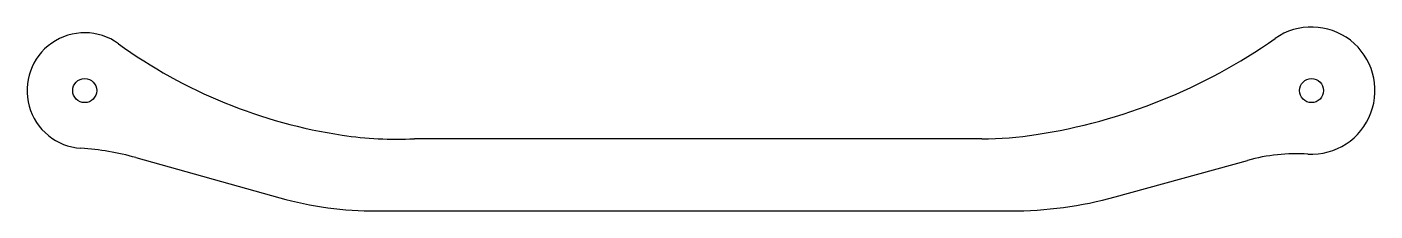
# Model space of a CAD drawing. Header units: millimetres. Extents: x -140 to 141, y -25 to 13.
import ezdxf

# ---------------------------------------------------------------- set-up
doc = ezdxf.new("R2010")
doc.units = ezdxf.units.MM

msp = doc.modelspace()

# ---------------------------------------------------------------- linework, layer by layer
at = {"color": 7, "linetype": 'Continuous', "lineweight": 25}
for p, q in [((59, -10), (-59, -10)), ((-116.94, -13.91), (-87, -22.25)), ((86.76, -22.06), (114.24, -14.5)), ((-66.88, -25), (65, -25))]:
    msp.add_line(p, q, dxfattribs=at)
for centre in [(-127.57, 0), (127.57, 0)]:
    msp.add_circle(centre, 2.5, dxfattribs=at)
for centre, radius, start, end in [((-127.57, 0), 12, 54.1942, 266.2997), ((127.57, 0), 13.2, 266.6342, 125.02), ((-58.12, 96.29), 106.73, 234.1942, 261.4406), ((52.45, 107.2), 117.7, 278.7348, 305.02), ((-62.74, 65.56), 75.65, 261.4406, 272.8346), ((59, 64.6), 74.6, 270, 278.7348), ((-131.96, -67.86), 56, 74.4364, 86.2997), ((124.52, -51.89), 38.78, 86.6342, 105.3852), ((-66.88, 50), 75, 254.4364, 270), ((65, 57), 82, 270, 285.3852)]:
    msp.add_arc(centre, radius, start, end, dxfattribs=at)

doc.saveas('drawing.dxf')
